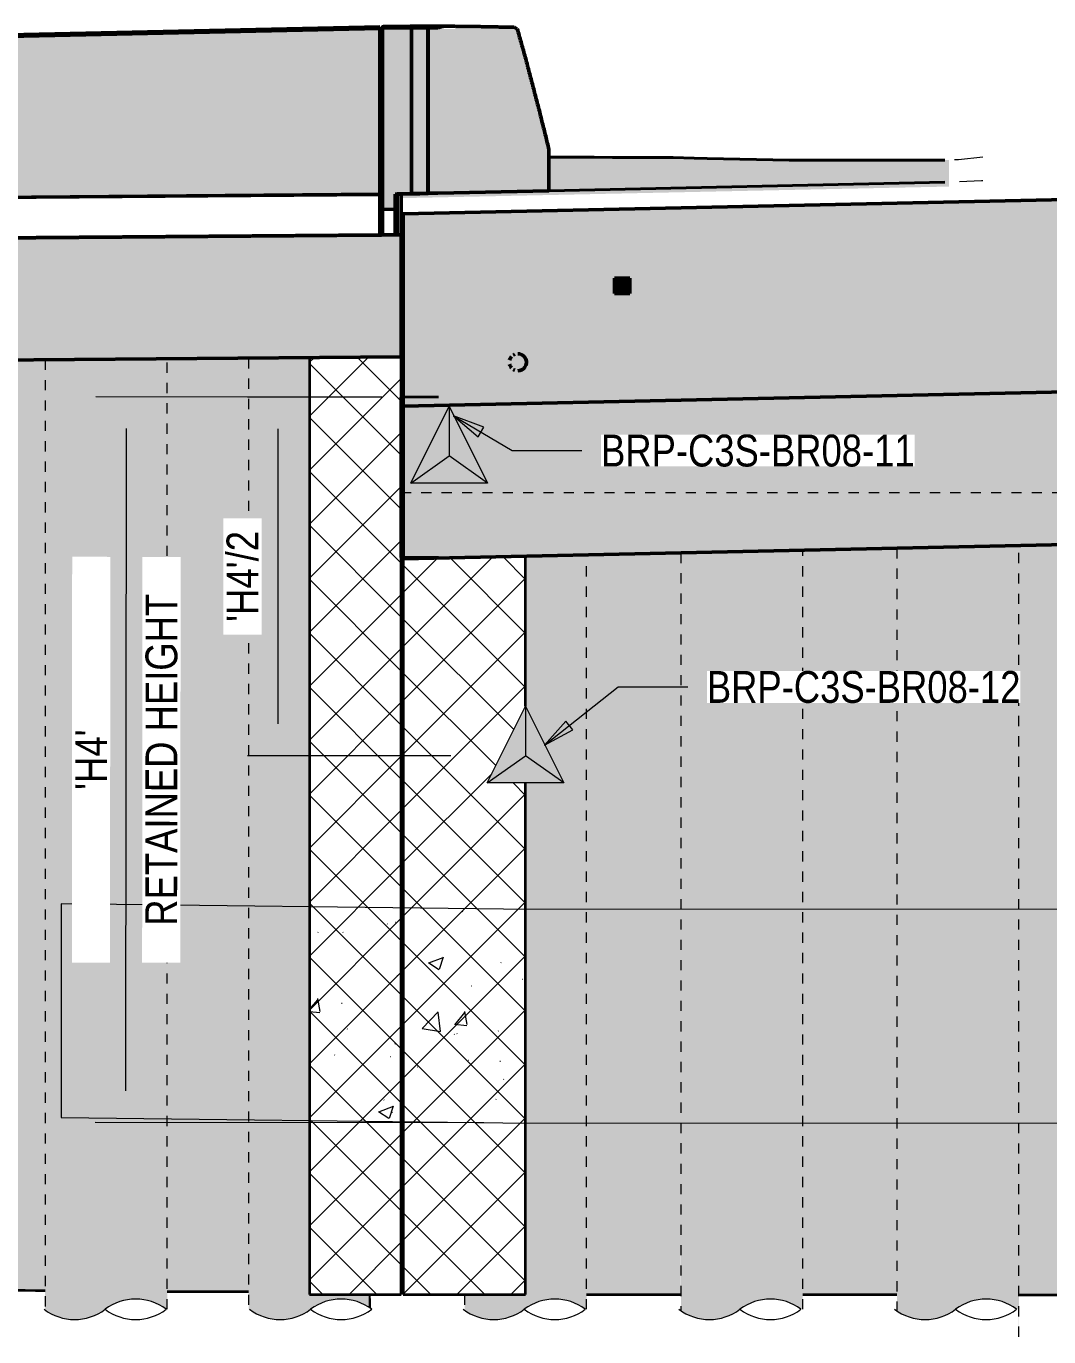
# Model space of a CAD drawing. Header units: metres. Extents: x -1147 to -802, y 5 to 567.
# Drawn here: x -1139.53 to -1129.48, y 10.56 to 23.44 of the extents above; entities that cross this region are included whole.
import ezdxf

# ---------------------------------------------------------------- set-up
doc = ezdxf.new("R2010")
doc.units = ezdxf.units.M
doc.linetypes.add('JacobsDash', pattern=[0.0045, 0.003, -0.0015])
doc.layers.get('Defpoints').update_dxf_attribs({"color": 41})
for name, color, linetype, lineweight in [('A-ANNO-DIMS', 7, 'Continuous', 9), ('A-DETL', 7, 'Continuous', 13), ('A-DETL-GENF', 7, 'Continuous', 9), ('A-FLOR', 7, 'Continuous', 50), ('A-GENM', 7, 'Continuous', 35), ('A-WALL', 7, 'Continuous', 50), ('C-TOPO', 7, 'Continuous', 9), ('G-ANNO-TEXT', 7, 'Continuous', 9), ('S-BEAM', 7, 'Continuous', 50), ('S-FNDN', 7, 'Continuous', 50)]:
    doc.layers.add(name, color=color, linetype=linetype, lineweight=lineweight)
doc.styles.add('Arial Narrow_1', font='ARIALN.TTF', dxfattribs={"height": 0.3125})
doc.dimstyles.new('Dimension_Standard_O__mm_', dxfattribs={"dimscale": 0.3048, "dimtxt": 0.319822, "dimasz": 1.025262, "dimexe": 0.984252, "dimexo": 0.615157, "dimgap": 0.615157, "dimtad": 1, "dimdec": 0, "dimlfac": 1000, "dimzin": 0, "dimdsep": 46, "dimtxsty": 'Arial Narrow_1', "dimsah": 1, "dimcen": 0.09, "dimaunit": 1, "dimadec": 4, "dimazin": 0, "dimtfac": 1, "dimtdec": 4, "dimtix": 1, "dimtmove": 0, "dimatfit": 3, "dimfxl": 1, "dimtvp": 1, "dimtfill": 1, "dimtolj": 1, "dimtzin": 0, "dimlwd": 18, "dimlwe": 18, "dimarcsym": 2})
pattern_1 = [(45, (-1120.574, 10.849), (-0.265165, 0.265165), []), (135, (-1120.574, 10.849), (-0.265165, -0.265165), [])]

# ---------------------------------------------------------------- blocks, each defined once
blk = doc.blocks.new('01_SFO_FRP_Pile_CastInPlace_CS_BR08 - CAST-IN-PLACE PILE - 1200-8661432-DRG-2873010 - SECTION 1')
at = {"layer": 'S-FNDN', "linetype": 'JacobsDash', "lineweight": 18, "true_color": 0xc0c0c0}
for points in [[(-1134.968, 10.733), (-1134.897, 10.733), (-1134.823, 10.744), (-1134.758, 10.763), (-1134.69, 10.794), (-1134.571, 10.872), (-1134.508, 10.901), (-1134.437, 10.921), (-1134.368, 10.931), (-1134.297, 10.931), (-1134.226, 10.921), (-1134.157, 10.9), (-1134.092, 10.87), (-1134.041, 10.837), (-1134.041, 18.242), (-1135.22, 18.215), (-1134.62, 18.227), (-1134.62, 16.757), (-1134.243, 16.002), (-1134.62, 16.002), (-1134.62, 10.977), (-1135.22, 10.977), (-1135.22, 10.824), (-1135.173, 10.793), (-1135.108, 10.763), (-1135.038, 10.743), (-1134.973, 10.733)], [(-1134.023, 10.832), (-1134.021, 10.832), (-1134.021, 18.242), (-1134.041, 18.241), (-1134.041, 10.837), (-1134.033, 10.832), (-1134.025, 10.832)]]:
    blk.add_hatch(color=9, dxfattribs=at).paths.add_polyline_path(points)
at = {"layer": 'S-FNDN', "linetype": 'JacobsDash', "lineweight": 18}
for p, q in [((-1134.02, 10.832), (-1134.02, 18.242)), ((-1135.22, 10.977), (-1135.22, 10.824))]:
    blk.add_line(p, q, dxfattribs=at)
blk = doc.blocks.new('01_SFO_FRP_Pile_CastInPlace_CS_BR08 - CAST-IN-PLACE PILE - 1200-8661394-DRG-2873010 - SECTION 1')
at = {"layer": 'S-FNDN', "linetype": 'JacobsDash', "lineweight": 18, "true_color": 0xc0c0c0}
for points in [[(-1132.848, 10.733), (-1132.775, 10.733), (-1132.697, 10.746), (-1132.638, 10.763), (-1132.565, 10.798), (-1132.446, 10.874), (-1132.388, 10.901), (-1132.312, 10.922), (-1132.248, 10.931), (-1132.177, 10.931), (-1132.106, 10.921), (-1132.032, 10.898), (-1131.967, 10.867), (-1131.916, 10.834), (-1131.916, 18.288), (-1133.095, 18.262), (-1133.094, 10.82), (-1133.053, 10.793), (-1132.988, 10.763), (-1132.913, 10.742), (-1132.848, 10.733)], [(-1131.898, 10.832), (-1131.896, 10.832), (-1131.896, 18.288), (-1131.916, 18.288), (-1131.916, 10.834), (-1131.913, 10.832), (-1131.9, 10.832)]]:
    blk.add_hatch(color=9, dxfattribs=at).paths.add_polyline_path(points)
at = {"layer": 'S-FNDN', "linetype": 'JacobsDash', "lineweight": 18}
for p, q in [((-1131.895, 10.832), (-1131.895, 18.288)), ((-1133.095, 18.262), (-1133.095, 10.821))]:
    blk.add_line(p, q, dxfattribs=at)
blk = doc.blocks.new('20_SFR_WSC_ShotcreteWall_ArchFlatBack_Datum - ArchWall_PileSize_1200-8656066-DRG-2873010 - SECTION 1')
at = {"layer": 'A-GENM', "true_color": 0x9ab29e}
blk.add_hatch(color=253, dxfattribs=at).paths.add_polyline_path([(-1133.095, 10.977), (-1133.095, 18.26), (-1134.021, 18.241), (-1134.021, 10.977), (-1133.191, 10.977)])
at = {"layer": 'A-GENM', "color": 252, "true_color": 0x888888}
blk.add_line((-1134.021, 10.977), (-1133.095, 10.977), dxfattribs=at)
at = {"layer": 'A-GENM', "color": 252, "true_color": 0x888888, "flags": 128}
blk.add_lwpolyline([(-1133.095, 18.26), (-1133.191, 18.258), (-1133.293, 18.256), (-1133.398, 18.254), (-1133.505, 18.252), (-1133.612, 18.25), (-1133.719, 18.247), (-1133.824, 18.245), (-1133.925, 18.243), (-1134.021, 18.241)], dxfattribs=at)
blk = doc.blocks.new('20_SFR_WSC_ShotcreteWall_ArchFlatBack_Datum - ArchWall_PileSize_1200-8656109-DRG-2873010 - SECTION 1')
at = {"layer": 'A-GENM', "true_color": 0x9ab29e}
blk.add_hatch(color=253, dxfattribs=at).paths.add_polyline_path([(-1131.168, 10.976), (-1130.97, 10.976), (-1130.97, 18.307), (-1131.896, 18.288), (-1131.896, 10.976), (-1131.273, 10.976)])
at = {"layer": 'A-GENM', "color": 252, "true_color": 0x888888}
blk.add_line((-1131.896, 10.976), (-1130.97, 10.976), dxfattribs=at)
at = {"layer": 'A-GENM', "color": 252, "true_color": 0x888888, "flags": 128}
blk.add_lwpolyline([(-1130.97, 18.307), (-1131.066, 18.305), (-1131.168, 18.303), (-1131.273, 18.301), (-1131.38, 18.298), (-1131.487, 18.296), (-1131.594, 18.294), (-1131.698, 18.292), (-1131.8, 18.29), (-1131.896, 18.288)], dxfattribs=at)
blk = doc.blocks.new('20_SFR_WSC_ShotcreteWall_ArchFlatBack_Datum - ArchWall_PileSize_1200-8656190-DRG-2873010 - SECTION 1')
at = {"layer": 'A-GENM', "true_color": 0x9ab29e}
blk.add_hatch(color=253, dxfattribs=at).paths.add_polyline_path([(-1129.771, 10.975), (-1128.845, 10.975), (-1128.845, 18.352), (-1129.771, 18.333), (-1129.771, 11.525)])
at = {"layer": 'A-GENM', "color": 252, "true_color": 0x888888}
blk.add_line((-1129.771, 10.975), (-1128.845, 10.975), dxfattribs=at)
at = {"layer": 'A-GENM', "color": 252, "true_color": 0x888888, "flags": 128}
blk.add_lwpolyline([(-1128.845, 18.352), (-1128.941, 18.35), (-1129.043, 18.348), (-1129.148, 18.346), (-1129.254, 18.343), (-1129.362, 18.341), (-1129.468, 18.339), (-1129.573, 18.337), (-1129.675, 18.335), (-1129.771, 18.333)], dxfattribs=at)
blk = doc.blocks.new('North_Wall - North_Wall-6845343-DRG-2873010 - SECTION 1')
at = {"layer": 'A-WALL'}
for p, q in [((-1136.019, 23.433), (-1136.034, 23.418)), ((-1135.597, 23.434), (-1136.019, 23.433)), ((-1136.013, 23.434), (-1136.019, 23.433)), ((-1135.74, 23.434), (-1136.013, 23.434)), ((-1135.582, 23.419), (-1135.597, 23.434)), ((-1135.597, 23.434), (-1135.594, 23.434)), ((-1136.034, 23.418), (-1136.034, 21.386)), ((-1135.582, 21.793), (-1135.582, 23.419)), ((-1135.579, 23.419), (-1135.582, 23.419)), ((-1135.902, 21.786), (-1135.582, 21.793)), ((-1135.902, 21.386), (-1135.902, 21.786)), ((-1135.896, 21.386), (-1135.896, 21.786)), ((-1135.579, 21.793), (-1135.582, 21.793)), ((-1136.034, 21.386), (-1135.902, 21.386)), ((-1135.896, 21.386), (-1135.902, 21.386))]:
    blk.add_line(p, q, dxfattribs=at)
at = {"layer": 'A-WALL', "color": 250, "true_color": 0x404040}
for p, q in [((-1136.013, 23.433), (-1136.028, 23.419)), ((-1135.74, 21.789), (-1135.74, 23.434)), ((-1136.034, 23.418), (-1136.028, 23.419)), ((-1136.028, 23.418), (-1136.028, 21.386)), ((-1135.896, 21.786), (-1135.902, 21.786)), ((-1135.896, 21.786), (-1135.74, 21.789)), ((-1135.582, 21.793), (-1135.579, 21.793)), ((-1136.028, 21.386), (-1136.034, 21.386)), ((-1136.028, 21.386), (-1135.896, 21.386))]:
    blk.add_line(p, q, dxfattribs=at)
at = {"layer": 'A-WALL', "flags": 128}
for points in [[(-1135.594, 23.434), (-1135.667, 23.434), (-1135.74, 23.434)], [(-1135.594, 23.434), (-1135.587, 23.427), (-1135.579, 23.419)], [(-1135.579, 21.793), (-1135.579, 22.606), (-1135.579, 23.419)]]:
    blk.add_lwpolyline(points, dxfattribs=at)
at = {"layer": 'A-WALL', "color": 250, "true_color": 0x404040, "flags": 128}
blk.add_lwpolyline([(-1135.74, 21.789), (-1135.66, 21.791), (-1135.582, 21.793)], dxfattribs=at)
blk = doc.blocks.new('03_SFR_ACS_Abutment_BR08_Retaining wall CS - ABUTMENT EAST_BR8_1-7988247-DRG-2873010 - SECTION 1')
at = {"layer": 'S-BEAM', "color": 250, "true_color": 0x404040}
for p, q in [((-1145.82, 21.31), (-1135.985, 21.386)), ((-1135.896, 21.386), (-1135.857, 21.387))]:
    blk.add_line(p, q, dxfattribs=at)
at = {"layer": 'S-BEAM', "color": 8, "true_color": 0x6f6f6f}
blk.add_line((-1135.985, 21.386), (-1135.896, 21.386), dxfattribs=at)
at = {"layer": 'S-BEAM'}
for p, q in [((-1135.857, 21.387), (-1135.842, 21.387)), ((-1135.842, 20.187), (-1135.842, 21.387)), ((-1145.82, 20.11), (-1135.842, 20.187))]:
    blk.add_line(p, q, dxfattribs=at)
blk = doc.blocks.new('01_SFO_FRP_Pile_CastInPlace_CS_BR08 - CAST-IN-PLACE PILE - 1200-8641665-DRG-2873010 - SECTION 1')
at = {"layer": 'S-FNDN', "linetype": 'JacobsDash', "lineweight": 18, "true_color": 0xc0c0c0}
for points in [[(-1137.068, 10.733), (-1136.997, 10.733), (-1136.926, 10.743), (-1136.855, 10.764), (-1136.793, 10.793), (-1136.673, 10.871), (-1136.602, 10.902), (-1136.539, 10.921), (-1136.468, 10.931), (-1136.397, 10.931), (-1136.326, 10.921), (-1136.255, 10.9), (-1136.191, 10.87), (-1136.163, 10.852), (-1136.163, 10.977), (-1136.743, 10.977), (-1136.743, 20.18), (-1137.343, 20.175), (-1137.343, 10.832), (-1137.333, 10.832), (-1137.273, 10.793), (-1137.208, 10.763), (-1137.139, 10.743), (-1137.089, 10.736)], [(-1136.143, 10.839), (-1136.143, 10.977), (-1136.163, 10.977), (-1136.163, 10.852), (-1136.145, 10.84)]]:
    blk.add_hatch(color=9, dxfattribs=at).paths.add_polyline_path(points)
at = {"layer": 'S-FNDN', "linetype": 'JacobsDash', "lineweight": 18}
for p, q in [((-1137.343, 20.175), (-1137.343, 10.832)), ((-1136.143, 10.839), (-1136.143, 10.977))]:
    blk.add_line(p, q, dxfattribs=at)
blk = doc.blocks.new('01_SFO_FRP_Pile_CastInPlace_CS_BR08 - CAST-IN-PLACE PILE - 1200-8641633-DRG-2873010 - SECTION 1')
at = {"layer": 'S-FNDN', "linetype": 'JacobsDash', "lineweight": 18, "true_color": 0xc0c0c0}
for points in [[(-1139.017, 10.733), (-1138.938, 10.745), (-1138.878, 10.763), (-1138.813, 10.793), (-1138.686, 10.874), (-1138.628, 10.901), (-1138.559, 10.921), (-1138.48, 10.931), (-1138.417, 10.931), (-1138.339, 10.919), (-1138.278, 10.901), (-1138.211, 10.87), (-1138.163, 10.839), (-1138.163, 20.169), (-1139.343, 20.159), (-1139.343, 10.825), (-1139.293, 10.793), (-1139.228, 10.763), (-1139.155, 10.742), (-1139.088, 10.733), (-1139.054, 10.733)], [(-1138.153, 10.832), (-1138.143, 10.832), (-1138.143, 20.169), (-1138.163, 20.169), (-1138.163, 10.839), (-1138.155, 10.834)]]:
    blk.add_hatch(color=9, dxfattribs=at).paths.add_polyline_path(points)
at = {"layer": 'S-FNDN', "linetype": 'JacobsDash', "lineweight": 18}
for p, q in [((-1139.343, 20.16), (-1139.343, 10.826)), ((-1138.143, 10.832), (-1138.143, 20.169))]:
    blk.add_line(p, q, dxfattribs=at)
blk = doc.blocks.new('20_SFR_WSC_ShotcreteWall_ArchFlatBack_Datum - ArchWall_PileSize_1200-8655727-DRG-2873010 - SECTION 1')
at = {"layer": 'A-GENM', "true_color": 0x9ab29e}
blk.add_hatch(color=253, dxfattribs=at).paths.add_polyline_path([(-1139.343, 11.016), (-1139.343, 20.159), (-1140.143, 20.153), (-1140.143, 11.024), (-1139.439, 11.017)])
at = {"layer": 'A-GENM', "color": 252, "true_color": 0x888888, "flags": 128}
for points in [[(-1139.343, 20.159), (-1139.439, 20.158), (-1139.539, 20.157), (-1139.641, 20.156), (-1139.745, 20.156), (-1139.848, 20.155), (-1139.95, 20.154), (-1140.05, 20.153), (-1140.143, 20.153)], [(-1140.143, 11.024), (-1140.05, 11.023), (-1139.95, 11.022), (-1139.848, 11.021), (-1139.745, 11.02), (-1139.641, 11.019), (-1139.539, 11.018), (-1139.439, 11.017), (-1139.343, 11.016)]]:
    blk.add_lwpolyline(points, dxfattribs=at)
blk = doc.blocks.new('20_SFR_WSC_ShotcreteWall_ArchFlatBack_Datum - ArchWall_PileSize_1200-8655988-DRG-2873010 - SECTION 1')
at = {"layer": 'A-GENM', "true_color": 0x9ab29e}
blk.add_hatch(color=253, dxfattribs=at).paths.add_polyline_path([(-1138.143, 11.005), (-1137.343, 11.006), (-1137.343, 20.173), (-1138.143, 20.169), (-1138.143, 11.005)])
at = {"layer": 'A-GENM', "color": 252, "true_color": 0x888888, "flags": 128}
for points in [[(-1137.343, 20.173), (-1137.439, 20.172), (-1137.539, 20.172), (-1137.641, 20.172), (-1137.745, 20.171), (-1137.848, 20.171), (-1137.911, 20.171)], [(-1138.143, 11.005), (-1138.05, 11.005), (-1137.95, 11.005), (-1137.848, 11.005), (-1137.745, 11.005), (-1137.641, 11.006), (-1137.539, 11.006), (-1137.439, 11.006), (-1137.343, 11.006)]]:
    blk.add_lwpolyline(points, dxfattribs=at)
blk = doc.blocks.new('CS_DET_Pile-Column_BreakLine - Tubular BreakLine-5442962-DRG-2873010 - SECTION 1')
at = {"layer": 'A-DETL-GENF', "lineweight": 18}
for centre, start, end in [((-1134.933, 11.229), 232.9573, 307.0427), ((-1134.333, 10.434), 52.9573, 127.0427), ((-1134.333, 11.229), 232.9573, 307.0427)]:
    blk.add_arc(centre, 0.498, start, end, dxfattribs=at)
blk = doc.blocks.new('DIMBLOCK1-DRG-2873010 - SECTION 1')
at = {"layer": 'A-ANNO-DIMS', "color": 0, "lineweight": 18, "transparency": 16777216}
for p, q in [((-1136.033, 19.793), (-1137.352, 19.793)), ((-1137.052, 16.582), (-1137.052, 19.481)), ((-1135.355, 16.269), (-1137.352, 16.269))]:
    blk.add_line(p, q, dxfattribs=at)
at = {"layer": 'A-ANNO-DIMS', "color": 0, "transparency": 16777216}
for points in [[(-1137.104, 19.481), (-1137, 19.481), (-1137.052, 19.793)], [(-1137.104, 16.582), (-1137, 16.582), (-1137.052, 16.269)]]:
    blk.add_solid(points, dxfattribs=at)
at = {"layer": 'Defpoints', "color": 0, "transparency": 16777216}
for p in [(-1137.052, 19.793), (-1135.845, 19.793), (-1135.167, 16.269)]:
    blk.add_point(p, dxfattribs=at)
at = {"layer": 'A-ANNO-DIMS', "color": 0, "lineweight": 18, "transparency": 16777216, "insert": (-1137.401, 18.031), "char_height": 0.3125, "width": 1.07826, "attachment_point": 5, "rotation": 90, "style": 'Arial Narrow_1', "bg_fill": 3, "box_fill_scale": 1.1, "bg_fill_color": 256, "bg_fill_true_color": 13158600, "bg_fill_transparency": 0}
blk.add_mtext("\\A1;'H4'/2", dxfattribs=at)
blk = doc.blocks.new('DIMBLOCK2-DRG-2873010 - SECTION 1')
at = {"layer": 'A-ANNO-DIMS', "color": 0, "lineweight": 18, "transparency": 16777216}
for p, q in [((-1136.033, 19.793), (-1138.844, 19.795)), ((-1138.549, 12.978), (-1138.544, 19.483)), ((-1135.032, 12.663), (-1138.85, 12.666))]:
    blk.add_line(p, q, dxfattribs=at)
at = {"layer": 'A-ANNO-DIMS', "color": 0, "transparency": 16777216}
for points in [[(-1138.596, 19.483), (-1138.492, 19.483), (-1138.544, 19.795)], [(-1138.601, 12.978), (-1138.497, 12.978), (-1138.55, 12.666)]]:
    blk.add_solid(points, dxfattribs=at)
at = {"layer": 'Defpoints', "color": 0, "transparency": 16777216}
for p in [(-1138.544, 19.795), (-1135.845, 19.793), (-1134.845, 12.663)]:
    blk.add_point(p, dxfattribs=at)
at = {"layer": 'A-ANNO-DIMS', "color": 0, "lineweight": 18, "transparency": 16777216, "char_height": 0.3125, "width": 3.92315, "attachment_point": 5, "rotation": 89.9554, "style": 'Arial Narrow_1', "bg_fill": 3, "box_fill_scale": 1.1, "bg_fill_color": 256, "bg_fill_true_color": 13158600, "bg_fill_transparency": 0}
for s, insert in [("\\A1;'H4'", (-1138.891, 16.231)), ('\\A1;RETAINED HEIGHT', (-1138.198, 16.23))]:
    blk.add_mtext(s, dxfattribs=dict(at, insert=insert))

msp = doc.modelspace()

# ---------------------------------------------------------------- hatches: boundary and pattern name
at = {"layer": 'A-DETL-GENF', "true_color": 0xc0c0c0}
h = msp.add_hatch(color=9, dxfattribs=at)
h.paths.add_polyline_path([(-1145.82, 20.1076), (-1145.3429, 20.1122), (-1145.3429, 20.1138), (-1145.229, 20.1147), (-1144.7446, 20.1251), (-1144.7446, 20.1184), (-1144.0499, 20.1237), (-1143.7938, 20.1237), (-1143.3429, 20.1273), (-1143.3429, 20.1292), (-1142.1433, 20.1376), (-1142.1433, 20.1368), (-1135.8419, 20.1868), (-1135.8419, 21.387), (-1135.9542, 21.3857), (-1145.82, 21.3074), (-1145.82, 20.1101)])
h.paths.add_polyline_path([(-1136.0328, 21.6346), (-1135.9018, 21.6375), (-1135.9018, 21.7859), (-1135.8961, 21.7859), (-1135.8961, 21.6376), (-1135.8838, 21.6381), (-1135.8838, 21.7882), (-1135.8415, 21.7871), (-1135.8415, 21.7473), (-1130.4589, 21.8611), (-1130.4589, 22.1211), (-1134.3816, 22.1503), (-1134.7189, 23.4093), (-1135.5047, 23.4108), (-1135.5793, 23.4136), (-1135.5803, 21.7927), (-1135.5821, 21.7926), (-1135.5832, 23.4138), (-1136.0532, 23.4303), (-1145.82, 23.2177), (-1145.82, 21.707), (-1145.3262, 21.7114), (-1145.12, 22.1239), (-1144.9151, 21.7143), (-1136.0521, 21.7864), (-1136.051, 21.7869), (-1136.0331, 21.787), (-1136.0331, 21.6347)])
h.paths.add_polyline_path([(-1131.3434, 22.1261), (-1131.3434, 22.1261), (-1131.3434, 22.1261)])
h.paths.add_polyline_path([(-1135.6854, 22.1346), (-1135.6873, 22.1469), (-1135.6873, 22.1469)])
h.paths.add_polyline_path([(-1135.6039, 22.4579), (-1135.6039, 22.4579), (-1135.6039, 22.4714)])
h.paths.add_polyline_path([(-1135.5044, 22.5905), (-1135.5044, 22.5905), (-1135.5044, 22.5931)])
h.paths.add_polyline_path([(-1135.5538, 23.301), (-1135.5538, 23.301), (-1135.5538, 23.301)])
at = {"layer": 'A-DETL-GENF', "true_color": 0xffffff}
for points in [[(-1135.7488, 18.9485), (-1134.9943, 18.9485), (-1135.3715, 19.7031), (-1135.6075, 19.2311)], [(-1134.5944, 16.0023), (-1134.2427, 16.0023), (-1134.6205, 16.7558), (-1134.9972, 16.0023), (-1134.605, 16.0023)]]:
    msp.add_hatch(color=7, dxfattribs=at).paths.add_polyline_path(points)
at = {"layer": 'A-DETL-GENF', "true_color": 0x888888}
h = msp.add_hatch(dxfattribs=at)
h.set_pattern_fill('FP_2', color=252, style=0, pattern_type=2)
h.set_pattern_definition([(50, (-1120.574, 10.849), (1.44602, -0.12646), [0.15121, -1.663]), (355, (-1120.574, 10.849), (-0.27977, 1.51615), [0.12097, -1.331]), (100.451, (-1120.454, 10.839), (1.16628, 1.38961), [0.12851, -1.414]), (46.184, (-1120.574, 11.253), (2.15201, -0.3339), [0.2268, -2.495]), (96.636, (-1120.395, 11.225), (1.88467, 1.96395), [0.19276, -2.12]), (351.184, (-1120.574, 11.253), (1.88433, 1.9644), [0.18145, -1.996]), (21, (-1120.373, 11.152), (1.20341, -0.81165), [0.15121, -1.663]), (326, (-1120.373, 11.152), (0.49035, 1.4617), [0.12097, -1.331]), (71.451, (-1120.272, 11.084), (1.69375, 0.64996), [0.12851, -1.414]), (37.5, (-1120.574, 10.849), (0.024513, 0.671154), [0.00419, -1.31, 0.00419, -1.347, -1.336]), (37.5, (-1120.574, 10.849), (0.024513, 0.671154), [-2.665, 0.00419, -1.331]), (7.5, (-1120.574, 10.849), (0.530385, 0.795182), [0.00419, -0.76597, 0.00419, -1.28, -0.50907]), (7.5, (-1120.574, 10.849), (0.530385, 0.795182), [-2.054, 0.00419, -0.50488]), (327.5, (-1121.024, 10.849), (1.07625, -0.04547), [0.00419, -0.49984, 0.00419, -1.568, -2.087]), (327.5, (-1121.024, 10.849), (1.07625, -0.04547), [-2.077, 0.00419, -2.082]), (317.5, (-1121.225, 10.849), (1.17577, 0.201824), [0.00419, -0.65105, 0.00419, -1.04, -1.482]), (317.5, (-1121.225, 10.849), (1.17577, 0.201824), [-1.7, 0.00419, -1.478])])
h.paths.add_polyline_path([(-1134.6205, 12.6628), (-1134.6205, 14.7628), (-1134.8446, 14.763), (-1136.7431, 14.7856), (-1136.7431, 12.6856), (-1134.8378, 12.6629)])
at = {"layer": 'A-GENM', "lineweight": 9, "true_color": 0x9ab29e}
h = msp.add_hatch(dxfattribs=at)
h.set_pattern_fill('FP_1', color=253, style=0, pattern_type=2)
h.set_pattern_definition(pattern_1)
h.paths.add_polyline_path([(-1135.8417, 10.9774), (-1135.8419, 20.1844), (-1136.1534, 20.1844), (-1136.7431, 20.1796), (-1136.7431, 10.9774), (-1136.4217, 10.9774)])
h = msp.add_hatch(dxfattribs=at)
h.set_pattern_fill('FP_1', color=253, style=0, pattern_type=2)
h.set_pattern_definition(pattern_1)
h.paths.add_polyline_path([(-1135.8223, 10.9774), (-1134.6205, 10.9774), (-1134.6205, 16.0023), (-1134.9972, 16.0023), (-1134.6205, 16.7578), (-1134.6205, 18.227), (-1135.8223, 18.2035), (-1135.8223, 11.5248)])
at = {"layer": 'G-ANNO-TEXT'}
for points in [[(-1135.3283, 19.6103), (-1135.0876, 19.4035), (-1135.0314, 19.4983)], [(-1134.4342, 16.3735), (-1134.1549, 16.524), (-1134.2232, 16.6105)]]:
    msp.add_hatch(color=256, dxfattribs=at).paths.add_polyline_path(points)
at = {"layer": 'S-BEAM', "true_color": 0xc3c3c3}
h = msp.add_hatch(color=9, dxfattribs=at)
h.paths.add_polyline_path([(-1135.8224, 19.7041), (-1122.6238, 19.9875), (-1122.6238, 21.8779), (-1135.8224, 21.5945), (-1135.8224, 20.0461)])
h.paths.add_polyline_path([(-1134.6964, 20.051), (-1134.7168, 20.0534), (-1134.736, 20.0606), (-1134.753, 20.0721), (-1134.7666, 20.0873), (-1134.7761, 20.1052), (-1134.7811, 20.1249), (-1134.7811, 20.1451), (-1134.7761, 20.1648), (-1134.7666, 20.1827), (-1134.753, 20.1979), (-1134.736, 20.2094), (-1134.7168, 20.2166), (-1134.6964, 20.219), (-1134.676, 20.2166), (-1134.6568, 20.2094), (-1134.6368, 20.1944), (-1134.6262, 20.1827), (-1134.6167, 20.1648), (-1134.6118, 20.1451), (-1134.6118, 20.1249), (-1134.6167, 20.1052), (-1134.6262, 20.0873), (-1134.6399, 20.0721), (-1134.6568, 20.0606), (-1134.676, 20.0534)])
h.paths.add_polyline_path([(-1127.9051, 20.097), (-1127.9051, 20.672), (-1127.2707, 20.672), (-1127.2707, 20.097)])
h.paths.add_polyline_path([(-1125.7989, 20.175), (-1125.7989, 20.95), (-1125.3167, 20.95), (-1125.3167, 20.175), (-1125.3342, 20.175)])
h.paths.add_polyline_path([(-1133.7473, 20.812), (-1133.7473, 20.962), (-1133.5951, 20.962), (-1133.5951, 20.812)])
for points in [[(-1133.7473, 20.812), (-1133.5951, 20.812), (-1133.5951, 20.962), (-1133.7473, 20.962), (-1133.7473, 20.812)], [(-1134.6964, 20.051), (-1134.676, 20.0534), (-1134.6568, 20.0606), (-1134.6398, 20.0722), (-1134.6262, 20.0873), (-1134.6167, 20.1052), (-1134.6118, 20.1255), (-1134.6118, 20.1451), (-1134.617, 20.1653), (-1134.6266, 20.1831), (-1134.6399, 20.1979), (-1134.6571, 20.2095), (-1134.6769, 20.2167), (-1134.6964, 20.219), (-1134.7168, 20.2166), (-1134.736, 20.2094), (-1134.756, 20.1944), (-1134.7666, 20.1826), (-1134.7762, 20.1647), (-1134.781, 20.1451), (-1134.781, 20.1249), (-1134.7757, 20.1044), (-1134.7666, 20.0873), (-1134.7529, 20.0721), (-1134.736, 20.0606), (-1134.7147, 20.0532)]]:
    msp.add_hatch(color=9, dxfattribs=at).paths.add_polyline_path(points)
h = msp.add_hatch(color=9, dxfattribs=at)
h.paths.add_polyline_path([(-1135.8224, 18.2038), (-1122.6238, 18.4879), (-1122.6248, 19.9875), (-1135.8224, 19.7041), (-1135.8224, 18.2678)])
h.paths.add_polyline_path([(-1134.9943, 18.9485), (-1135.7488, 18.9485), (-1135.3715, 19.7031), (-1135.1355, 19.2311)])
at = {"layer": 'S-FNDN', "true_color": 0xc0c0c0}
for points in [[(-1130.7227, 10.7328), (-1130.6503, 10.7337), (-1130.5861, 10.743), (-1130.5175, 10.7633), (-1130.4526, 10.7931), (-1130.3326, 10.8708), (-1130.2676, 10.9007), (-1130.1991, 10.921), (-1130.1283, 10.9312), (-1130.0568, 10.9312), (-1129.9861, 10.921), (-1129.9175, 10.9007), (-1129.8526, 10.8708), (-1129.7906, 10.832), (-1129.7907, 18.3333), (-1130.9703, 18.3069), (-1130.9703, 10.8175), (-1130.9285, 10.7913), (-1130.8667, 10.763), (-1130.7991, 10.743), (-1130.7283, 10.7328)], [(-1129.7725, 10.5615), (-1129.7707, 10.5615), (-1129.7707, 18.3337), (-1129.7906, 18.333), (-1129.7906, 10.832), (-1129.7726, 10.832), (-1129.7726, 10.5615)]]:
    msp.add_hatch(color=9, dxfattribs=at).paths.add_polyline_path(points)

# ---------------------------------------------------------------- linework, layer by layer
at = {"layer": 'A-DETL', "lineweight": 35}
for p, q in [((-1135.8451, 18.2164), (-1135.8451, 19.793)), ((-1135.4753, 19.793), (-1135.8451, 19.793)), ((-1135.4763, 18.2164), (-1135.8451, 18.2164))]:
    msp.add_line(p, q, dxfattribs=at)
at = {"layer": 'A-DETL', "color": 6, "lineweight": 18, "true_color": 0xff00ff}
for p, q in [((-1135.7488, 18.9485), (-1135.3715, 19.7031)), ((-1135.3715, 19.7031), (-1134.9943, 18.9485)), ((-1135.3715, 19.7031), (-1135.3715, 19.2156)), ((-1135.7488, 18.9485), (-1135.3715, 19.2156)), ((-1134.9943, 18.9485), (-1135.3715, 19.2156)), ((-1134.9943, 18.9485), (-1135.7488, 18.9485)), ((-1134.9972, 16.0023), (-1134.62, 16.7568)), ((-1134.62, 16.7568), (-1134.2427, 16.0023)), ((-1134.62, 16.7568), (-1134.62, 16.2694)), ((-1134.9972, 16.0023), (-1134.62, 16.2694)), ((-1134.2427, 16.0023), (-1134.62, 16.2694)), ((-1134.2427, 16.0023), (-1134.9972, 16.0023))]:
    msp.add_line(p, q, dxfattribs=at)
at = {"layer": 'A-DETL', "linetype": 'JacobsDash', "lineweight": 18}
msp.add_line((-1135.8451, 18.8564), (-1122.2683, 18.8564), dxfattribs=at)
at = {"layer": 'A-DETL', "color": 252, "lineweight": 18, "true_color": 0x888888}
for p, q in [((-1134.8383, 14.7629), (-1139.1843, 14.8147)), ((-1139.1843, 14.8147), (-1139.1843, 12.7146)), ((-1128.7503, 14.7582), (-1134.8383, 14.7629)), ((-1139.1843, 12.7146), (-1134.8446, 12.6629)), ((-1134.8446, 12.6629), (-1128.7446, 12.6582))]:
    msp.add_line(p, q, dxfattribs=at)
at = {"layer": 'A-FLOR', "color": 250, "true_color": 0x404040}
for p, q in [((-1136.0214, 23.4305), (-1135.8701, 23.4338)), ((-1135.7549, 23.4218), (-1135.7542, 23.4337)), ((-1135.754, 23.4218), (-1136.0331, 23.4157)), ((-1136.0331, 23.4157), (-1136.0331, 23.4182)), ((-1136.0331, 23.4157), (-1136.0331, 21.6347)), ((-1135.7538, 23.4246), (-1135.754, 23.4218)), ((-1135.8839, 21.7889), (-1135.754, 21.7917)), ((-1135.8839, 21.7862), (-1135.8839, 21.7889)), ((-1135.8838, 21.7862), (-1135.8829, 21.7871)), ((-1135.8829, 21.7889), (-1135.8829, 21.7871)), ((-1135.5821, 21.7953), (-1135.5804, 21.7953)), ((-1135.8961, 21.6377), (-1136.0331, 21.6347)), ((-1136.0331, 21.6347), (-1136.0328, 21.6346)), ((-1136.0328, 21.6346), (-1135.8961, 21.6376))]:
    msp.add_line(p, q, dxfattribs=at)
at = {"layer": 'A-FLOR'}
for p, q in [((-1135.8701, 23.4338), (-1135.753, 23.4364)), ((-1135.7541, 23.434), (-1135.754, 23.4363)), ((-1136.0531, 23.4297), (-1145.82, 23.2177)), ((-1136.0532, 23.4151), (-1145.82, 23.2031)), ((-1136.0531, 23.4297), (-1136.0532, 23.4151)), ((-1136.0518, 23.4041), (-1136.0519, 23.4197)), ((-1136.033, 23.4303), (-1136.0214, 23.4305)), ((-1136.033, 23.419), (-1136.033, 23.4303)), ((-1136.0532, 21.7852), (-1144.9151, 21.7143)), ((-1136.051, 21.7876), (-1136.0532, 21.7876)), ((-1135.8839, 21.6379), (-1135.8839, 21.7862)), ((-1135.8838, 21.6378), (-1135.8838, 21.7862)), ((-1135.4825, 21.7973), (-1134.3911, 21.8205)), ((-1135.8839, 21.6379), (-1135.8961, 21.6377)), ((-1135.8961, 21.6376), (-1135.884, 21.6378)), ((-1135.8838, 21.6378), (-1135.8839, 21.6379))]:
    msp.add_line(p, q, dxfattribs=at)
at = {"layer": 'A-FLOR', "flags": 128}
for points in [[(-1136.0532, 23.4151), (-1136.0532, 23.234), (-1136.0532, 23.0529), (-1136.0532, 22.8718), (-1136.0532, 22.6907), (-1136.0532, 22.5096), (-1136.0532, 22.3285), (-1136.0532, 22.1474), (-1136.0532, 21.9663), (-1136.0532, 21.7852)], [(-1136.0519, 23.4197), (-1136.0521, 23.4217), (-1136.0524, 23.4237), (-1136.0526, 23.4257), (-1136.0529, 23.4277), (-1136.0531, 23.4297)], [(-1136.051, 22.2206), (-1136.0511, 22.3521), (-1136.0512, 22.4836), (-1136.0513, 22.6151), (-1136.0514, 22.7466), (-1136.0514, 22.8781), (-1136.0515, 23.0096), (-1136.0516, 23.1411), (-1136.0517, 23.2726), (-1136.0518, 23.4041)], [(-1136.051, 21.7876), (-1136.051, 21.8598), (-1136.051, 21.932), (-1136.051, 22.0041), (-1136.051, 22.0763), (-1136.051, 22.1485), (-1136.051, 22.2206)], [(-1134.3911, 21.8205), (-1134.3909, 21.8877), (-1134.3908, 21.9549), (-1134.3906, 22.0222), (-1134.3905, 22.0894), (-1134.3903, 22.1567), (-1134.3901, 22.2239)], [(-1136.0532, 21.7852), (-1136.0529, 21.7855), (-1136.0526, 21.7858), (-1136.0524, 21.7861), (-1136.0521, 21.7864), (-1136.0518, 21.7867), (-1136.0516, 21.787), (-1136.0513, 21.7873), (-1136.051, 21.7876)], [(-1135.5804, 21.7953), (-1135.5334, 21.7963), (-1135.4825, 21.7973)]]:
    msp.add_lwpolyline(points, dxfattribs=at)
at = {"layer": 'A-FLOR', "color": 250, "true_color": 0x404040, "flags": 128}
msp.add_lwpolyline([(-1135.7531, 21.7917), (-1135.6978, 21.7929), (-1135.6441, 21.794), (-1135.5851, 21.7952), (-1135.5821, 21.7953)], dxfattribs=at)
at = {"layer": 'A-FLOR'}
msp.add_arc((-1138.1594, 16.9949), 7.2875, 61.67534, 61.93596, dxfattribs=at)
for points, knots in [([(-1135.754, 23.4363), (-1135.7502, 23.4363), (-1135.7425, 23.4364), (-1135.7323, 23.4364), (-1135.7253, 23.4364), (-1135.7204, 23.4364), (-1135.7157, 23.4364), (-1135.7102, 23.4364), (-1135.704, 23.4364), (-1135.6977, 23.4364), (-1135.6891, 23.4364), (-1135.6787, 23.4364), (-1135.6689, 23.4364), (-1135.662, 23.4364), (-1135.6581, 23.4364), (-1135.6553, 23.4364), (-1135.6524, 23.4365), (-1135.6488, 23.4365), (-1135.6446, 23.4365), (-1135.6402, 23.4365), (-1135.6356, 23.4365), (-1135.6306, 23.4365), (-1135.6249, 23.4365), (-1135.6183, 23.4365), (-1135.6125, 23.4365), (-1135.6077, 23.4365), (-1135.6028, 23.4365), (-1135.597, 23.4365), (-1135.5908, 23.4365), (-1135.5851, 23.4365), (-1135.58, 23.4365), (-1135.5755, 23.4365), (-1135.5722, 23.4365), (-1135.5698, 23.4365), (-1135.5675, 23.4365), (-1135.5643, 23.4365), (-1135.56, 23.4365), (-1135.5551, 23.4365), (-1135.5497, 23.4365), (-1135.5439, 23.4365), (-1135.5384, 23.4365), (-1135.5337, 23.4365), (-1135.53, 23.4365), (-1135.5263, 23.4365), (-1135.5215, 23.4365), (-1135.5158, 23.4365), (-1135.5094, 23.4365), (-1135.5034, 23.4365), (-1135.4978, 23.4365), (-1135.4928, 23.4365), (-1135.4886, 23.4365), (-1135.4847, 23.4365), (-1135.4809, 23.4365), (-1135.476, 23.4365), (-1135.4696, 23.4365), (-1135.462, 23.4365), (-1135.4567, 23.4365), (-1135.4521, 23.4365), (-1135.4476, 23.4365), (-1135.4421, 23.4365), (-1135.4354, 23.4365), (-1135.43, 23.4365), (-1135.4257, 23.4365), (-1135.4227, 23.4365), (-1135.4209, 23.4365), (-1135.4202, 23.4365)], [-1, -1, -1, -1, -0.99804688, -0.99609375, -0.99414062, -0.99316406, -0.9921875, -0.99023438, -0.98828125, -0.98632812, -0.984375, -0.98046875, -0.9765625, -0.97460938, -0.97265625, -0.97167969, -0.97070312, -0.96875, -0.96679688, -0.96484375, -0.96289062, -0.9609375, -0.95898438, -0.95703125, -0.95507812, -0.95410156, -0.953125, -0.95117188, -0.94921875, -0.94726562, -0.9453125, -0.94335938, -0.94140625, -0.94042969, -0.93945312, -0.9375, -0.93554688, -0.93359375, -0.93164062, -0.9296875, -0.92773438, -0.92675781, -0.92578125, -0.92480469, -0.92382812, -0.921875, -0.91992188, -0.91796875, -0.91601562, -0.9140625, -0.91210938, -0.91015625, -0.90820312, -0.90625, -0.90234375, -0.90039062, -0.8984375, -0.89746094, -0.89648438, -0.89453125, -0.89257812, -0.890625, -0.88964844, -0.88867188, -0.88795543, -0.88795543, -0.88795543, -0.88795543]), ([(-1134.7309, 23.4256), (-1134.7565, 23.4261), (-1134.8076, 23.4272), (-1134.8711, 23.4285), (-1134.9222, 23.4295), (-1134.9606, 23.4302), (-1134.9992, 23.4309), (-1135.0376, 23.4316), (-1135.0752, 23.4322), (-1135.1128, 23.4328), (-1135.1518, 23.4334), (-1135.1909, 23.4339), (-1135.2286, 23.4344), (-1135.2663, 23.4349), (-1135.3048, 23.4353), (-1135.3433, 23.4357), (-1135.3817, 23.4361), (-1135.4074, 23.4363), (-1135.4202, 23.4365)], [0, 0, 0, 0, 0.1111111, 0.2222222, 0.2777778, 0.3333333, 0.3888889, 0.4444444, 0.5, 0.5555556, 0.6111111, 0.6666667, 0.7222222, 0.7777778, 0.8333333, 0.8888889, 0.9444444, 1, 1, 1, 1]), ([(-1135.483, 23.4219), (-1135.4834, 23.4219), (-1135.485, 23.4219), (-1135.4879, 23.4219), (-1135.4916, 23.4219), (-1135.4958, 23.4219), (-1135.5007, 23.4219), (-1135.5063, 23.4219), (-1135.5122, 23.4219), (-1135.5186, 23.4219), (-1135.5243, 23.4219), (-1135.5291, 23.4219), (-1135.5328, 23.4219), (-1135.5365, 23.4219), (-1135.5411, 23.4219), (-1135.5466, 23.4219), (-1135.5524, 23.4219), (-1135.5577, 23.4219), (-1135.5625, 23.4219), (-1135.5667, 23.4219), (-1135.5698, 23.4219), (-1135.572, 23.4219), (-1135.5744, 23.4219), (-1135.5773, 23.4219), (-1135.5798, 23.4219), (-1135.5809, 23.4219)], [0.907557798, 0.907557798, 0.907557798, 0.907557798, 0.908203125, 0.91015625, 0.912109375, 0.9140625, 0.916015625, 0.91796875, 0.919921875, 0.921875, 0.923828125, 0.924804688, 0.92578125, 0.926757812, 0.927734375, 0.9296875, 0.931640625, 0.93359375, 0.935546875, 0.9375, 0.939453125, 0.940429688, 0.94140625, 0.943359375, 0.944791463, 0.944791463, 0.944791463, 0.944791463]), ([(-1135.5669, 23.4274), (-1135.569, 23.4274), (-1135.5712, 23.4274), (-1135.5733, 23.4274), (-1135.5735, 23.4274)], [0.9534844634, 0.9534844634, 0.9534844634, 0.9534844634, 0.955078125, 0.9552169076, 0.9552169076, 0.9552169076, 0.9552169076]), ([(-1134.3901, 22.2239), (-1134.4009, 22.268), (-1134.4227, 22.3562), (-1134.4554, 22.4885), (-1134.4889, 22.6205), (-1134.5233, 22.7524), (-1134.5579, 22.8842), (-1134.5868, 22.994), (-1134.6103, 23.0818), (-1134.634, 23.1694), (-1134.6646, 23.2788), (-1134.6893, 23.3662), (-1134.7017, 23.4099)], [0, 0, 0, 0, 0.1111111, 0.2222222, 0.3333333, 0.4444444, 0.5555556, 0.6666667, 0.7222222, 0.7777778, 0.8888889, 1, 1, 1, 1])]:
    msp.add_open_spline(points, degree=3, knots=knots, dxfattribs=at)
for points in [[(-1135.4202, 23.4365), (-1135.4306, 23.4339), (-1135.4515, 23.429), (-1135.4725, 23.4243), (-1135.483, 23.4219)], [(-1135.5601, 23.4274), (-1135.5608, 23.4274), (-1135.5614, 23.4274), (-1135.5621, 23.4274)], [(-1135.4882, 23.4274), (-1135.4888, 23.4274), (-1135.4893, 23.4274), (-1135.4899, 23.4274)], [(-1135.4829, 23.4274), (-1135.4844, 23.4274), (-1135.4858, 23.4274), (-1135.4872, 23.4274)]]:
    msp.add_open_spline(points, degree=3, dxfattribs=at)
at = {"layer": 'A-FLOR', "color": 250, "true_color": 0x404040}
for points, knots in [([(-1135.6848, 23.4219), (-1135.6872, 23.4219), (-1135.6918, 23.4218), (-1135.6986, 23.4218), (-1135.7049, 23.4218), (-1135.7111, 23.4218), (-1135.7166, 23.4218), (-1135.7213, 23.4218), (-1135.7262, 23.4218), (-1135.7332, 23.4218), (-1135.7435, 23.4218), (-1135.7511, 23.4218), (-1135.7549, 23.4218)], [0.982025127, 0.982025127, 0.982025127, 0.982025127, 0.984375, 0.986328125, 0.98828125, 0.990234375, 0.9921875, 0.993164062, 0.994140625, 0.99609375, 0.998046875, 1, 1, 1, 1]), ([(-1135.6711, 23.4219), (-1135.6739, 23.4219), (-1135.6778, 23.4219), (-1135.6818, 23.4219), (-1135.6827, 23.4219)], [0.9775314092, 0.9775314092, 0.9775314092, 0.9775314092, 0.98046875, 0.9813831676, 0.9813831676, 0.9813831676, 0.9813831676]), ([(-1135.5857, 23.4219), (-1135.5862, 23.4219), (-1135.5884, 23.4219), (-1135.5927, 23.4219), (-1135.5989, 23.4219), (-1135.6047, 23.4219), (-1135.6096, 23.4219), (-1135.6144, 23.4219), (-1135.6201, 23.4219), (-1135.6268, 23.4219), (-1135.6324, 23.4219), (-1135.6373, 23.4219), (-1135.6418, 23.4219), (-1135.6461, 23.4219), (-1135.6503, 23.4219), (-1135.6538, 23.4219), (-1135.6566, 23.4219), (-1135.6594, 23.4219), (-1135.6632, 23.4219), (-1135.6669, 23.4219), (-1135.669, 23.4219), (-1135.6693, 23.4219)], [0.946717342, 0.946717342, 0.946717342, 0.946717342, 0.947265625, 0.94921875, 0.951171875, 0.953125, 0.954101562, 0.955078125, 0.95703125, 0.958984375, 0.9609375, 0.962890625, 0.96484375, 0.966796875, 0.96875, 0.970703125, 0.971679688, 0.97265625, 0.974609375, 0.9765625, 0.976889449, 0.976889449, 0.976889449, 0.976889449]), ([(-1135.6553, 23.4273), (-1135.6558, 23.4273), (-1135.6565, 23.4273), (-1135.6572, 23.4273), (-1135.6573, 23.4273)], [0.98002840458, 0.98002840458, 0.98002840458, 0.98002840458, 0.98046875, 0.98061852643, 0.98061852643, 0.98061852643, 0.98061852643])]:
    msp.add_open_spline(points, degree=3, knots=knots, dxfattribs=at)
msp.add_open_spline([(-1135.6827, 23.4219), (-1135.6834, 23.4219), (-1135.6841, 23.4219), (-1135.6848, 23.4219)], degree=3, dxfattribs=at)
at = {"layer": 'A-GENM', "color": 252, "true_color": 0x888888}
for p, q in [((-1136.7431, 20.1799), (-1136.7431, 10.9774)), ((-1135.8417, 20.1844), (-1136.1534, 20.1844)), ((-1135.8417, 10.9774), (-1135.8417, 20.1844)), ((-1134.6205, 18.227), (-1135.8223, 18.2035)), ((-1135.8223, 18.2035), (-1135.8223, 10.9774)), ((-1134.6205, 16.7558), (-1134.6205, 18.227)), ((-1134.6205, 10.9774), (-1134.6205, 16.0023)), ((-1136.7431, 10.9774), (-1135.8417, 10.9774)), ((-1135.8223, 10.9774), (-1134.6205, 10.9774))]:
    msp.add_line(p, q, dxfattribs=at)
at = {"layer": 'C-TOPO', "lineweight": 40}
for p, q in [((-1134.3724, 22.1497), (-1134.3896, 22.1501)), ((-1134.3896, 22.1501), (-1134.3896, 21.8205)), ((-1133.9462, 22.1494), (-1134.3724, 22.1497)), ((-1133.7649, 22.147), (-1133.9462, 22.1494)), ((-1133.7203, 22.1457), (-1133.7649, 22.147)), ((-1133.1694, 22.1453), (-1133.7203, 22.1457)), ((-1132.9629, 22.1411), (-1133.1694, 22.1453)), ((-1132.836, 22.1382), (-1132.9629, 22.1411)), ((-1132.0301, 22.1206), (-1132.836, 22.1382)), ((-1131.2556, 22.1199), (-1132.0301, 22.1206)), ((-1130.499, 22.1193), (-1131.2556, 22.1199)), ((-1134.3896, 21.8205), (-1130.499, 21.9031))]:
    msp.add_line(p, q, dxfattribs=at)
at = {"layer": 'C-TOPO'}
for p, q in [((-1130.1258, 22.1485), (-1130.3658, 22.1252)), ((-1130.3658, 22.1252), (-1130.4024, 22.1236)), ((-1130.3537, 21.9104), (-1130.138, 21.9212)), ((-1130.138, 21.9212), (-1130.1258, 21.9217)), ((-1134.3896, 21.8205), (-1134.391, 21.8205))]:
    msp.add_line(p, q, dxfattribs=at)
at = {"layer": 'G-ANNO-TEXT'}
for p, q in [((-1134.7504, 19.2677), (-1134.066, 19.2677)), ((-1134.4342, 16.3735), (-1133.7102, 16.9456)), ((-1133.7102, 16.9456), (-1133.0258, 16.9456)), ((-1134.2232, 16.6105), (-1134.4342, 16.3735)), ((-1134.1549, 16.524), (-1134.2232, 16.6105)), ((-1134.4342, 16.3735), (-1134.1549, 16.524))]:
    msp.add_line(p, q, dxfattribs=at)
at = {"layer": 'S-BEAM'}
for p, q in [((-1144.9153, 21.7146), (-1136.0535, 21.7847)), ((-1136.0535, 21.7847), (-1136.0362, 21.785)), ((-1136.0533, 21.3847), (-1136.0535, 21.7847)), ((-1136.0338, 21.787), (-1136.0532, 21.7869)), ((-1136.0362, 21.785), (-1136.0338, 21.785)), ((-1136.0362, 21.385), (-1136.0362, 21.785)), ((-1135.8839, 21.7862), (-1135.8415, 21.787)), ((-1135.8415, 21.787), (-1135.8415, 21.387)), ((-1135.884, 21.6379), (-1135.884, 21.3862)), ((-1136.0533, 21.3847), (-1145.82, 21.3074)), ((-1136.0362, 21.385), (-1136.0533, 21.3847)), ((-1135.9357, 21.3858), (-1136.0362, 21.385)), ((-1135.884, 21.3862), (-1135.8961, 21.3861)), ((-1135.8415, 21.387), (-1135.884, 21.3862))]:
    msp.add_line(p, q, dxfattribs=at)
at = {"layer": 'S-BEAM', "color": 250, "true_color": 0x404040}
for p, q in [((-1135.8415, 21.7885), (-1135.8839, 21.7882)), ((-1135.8415, 21.787), (-1135.8415, 21.3885)), ((-1143.3061, 21.3295), (-1136.0337, 21.387)), ((-1135.8961, 21.3861), (-1135.9357, 21.3858)), ((-1135.8961, 21.3881), (-1135.8415, 21.3885)), ((-1135.8415, 21.3885), (-1135.8415, 21.387))]:
    msp.add_line(p, q, dxfattribs=at)
at = {"layer": 'S-BEAM', "color": 252, "true_color": 0x888888}
for p, q in [((-1135.8224, 21.5945), (-1122.6238, 21.8779)), ((-1135.8224, 21.5945), (-1135.8224, 19.7041)), ((-1133.7473, 20.812), (-1133.7473, 20.962)), ((-1133.7473, 20.962), (-1133.5951, 20.962)), ((-1133.5951, 20.962), (-1133.5951, 20.812)), ((-1133.5951, 20.812), (-1133.7473, 20.812)), ((-1122.6248, 19.9875), (-1135.8224, 19.7041)), ((-1135.8224, 19.7041), (-1135.8224, 18.2038)), ((-1135.8224, 18.2038), (-1122.6248, 18.4871))]:
    msp.add_line(p, q, dxfattribs=at)
at = {"layer": 'S-BEAM', "color": 8, "true_color": 0x6f6f6f}
msp.add_line((-1136.0333, 21.387), (-1135.8961, 21.3881), dxfattribs=at)
at = {"layer": 'S-BEAM', "color": 252, "true_color": 0x888888, "flags": 128}
for points in [[(-1134.7416, 20.2062), (-1134.736, 20.2094), (-1134.7252, 20.2141)], [(-1134.6964, 20.219), (-1134.676, 20.2166), (-1134.6568, 20.2094), (-1134.6399, 20.1979), (-1134.6262, 20.1827), (-1134.6167, 20.1648), (-1134.6118, 20.1451), (-1134.6118, 20.1249), (-1134.6167, 20.1052), (-1134.6262, 20.0873), (-1134.6399, 20.0721), (-1134.6568, 20.0606), (-1134.676, 20.0534), (-1134.6964, 20.051)], [(-1134.7792, 20.1551), (-1134.7761, 20.1648), (-1134.7666, 20.1827), (-1134.7601, 20.1908)], [(-1134.7602, 20.0792), (-1134.7666, 20.0873), (-1134.7761, 20.1052), (-1134.7792, 20.1149)], [(-1134.7254, 20.056), (-1134.736, 20.0606), (-1134.7415, 20.0637)]]:
    msp.add_lwpolyline(points, dxfattribs=at)
at = {"layer": 'S-FNDN', "linetype": 'JacobsDash', "lineweight": 18}
for p, q in [((-1130.9705, 18.3079), (-1130.9705, 10.8177)), ((-1129.7705, 10.5615), (-1129.7705, 18.3337))]:
    msp.add_line(p, q, dxfattribs=at)

# ---------------------------------------------------------------- block references
at = {"layer": 'A-DETL-GENF'}
for p in [(-4.12, 0), (-2.1, 0), (0, 0), (2.12, 0), (4.24, 0)]:
    msp.add_blockref('CS_DET_Pile-Column_BreakLine - Tubular BreakLine-5442962-DRG-2873010 - SECTION 1', p, dxfattribs=at)
at = {"layer": 'A-GENM', "color": 252, "true_color": 0x888888}
for name in ['20_SFR_WSC_ShotcreteWall_ArchFlatBack_Datum - ArchWall_PileSize_1200-8655727-DRG-2873010 - SECTION 1', '20_SFR_WSC_ShotcreteWall_ArchFlatBack_Datum - ArchWall_PileSize_1200-8655988-DRG-2873010 - SECTION 1', '20_SFR_WSC_ShotcreteWall_ArchFlatBack_Datum - ArchWall_PileSize_1200-8656109-DRG-2873010 - SECTION 1', '20_SFR_WSC_ShotcreteWall_ArchFlatBack_Datum - ArchWall_PileSize_1200-8656190-DRG-2873010 - SECTION 1', '20_SFR_WSC_ShotcreteWall_ArchFlatBack_Datum - ArchWall_PileSize_1200-8656066-DRG-2873010 - SECTION 1']:
    msp.add_blockref(name, (0, 0), dxfattribs=at)
at = {"layer": 'A-WALL'}
msp.add_blockref('North_Wall - North_Wall-6845343-DRG-2873010 - SECTION 1', (0, 0), dxfattribs=at)
at = {"layer": 'S-BEAM'}
msp.add_blockref('03_SFR_ACS_Abutment_BR08_Retaining wall CS - ABUTMENT EAST_BR8_1-7988247-DRG-2873010 - SECTION 1', (0, 0), dxfattribs=at)
at = {"layer": 'S-FNDN', "linetype": 'JacobsDash', "lineweight": 18}
for name in ['01_SFO_FRP_Pile_CastInPlace_CS_BR08 - CAST-IN-PLACE PILE - 1200-8641633-DRG-2873010 - SECTION 1', '01_SFO_FRP_Pile_CastInPlace_CS_BR08 - CAST-IN-PLACE PILE - 1200-8641665-DRG-2873010 - SECTION 1', '01_SFO_FRP_Pile_CastInPlace_CS_BR08 - CAST-IN-PLACE PILE - 1200-8661394-DRG-2873010 - SECTION 1', '01_SFO_FRP_Pile_CastInPlace_CS_BR08 - CAST-IN-PLACE PILE - 1200-8661432-DRG-2873010 - SECTION 1']:
    msp.add_blockref(name, (0, 0), dxfattribs=at)

# ---------------------------------------------------------------- next in the draw order: texts
at = {"layer": 'G-ANNO-TEXT', "char_height": 0.3125, "attachment_point": 1, "style": 'Arial Narrow_1', "bg_fill": 3, "box_fill_scale": 1, "bg_fill_color": 256, "bg_fill_true_color": 13158600, "bg_fill_transparency": 0}
for s, insert in [('BRP-C3S-BR08-11', (-1133.8785, 19.4239)), ('BRP-C3S-BR08-12', (-1132.8383, 17.1018))]:
    msp.add_mtext(s, dxfattribs=dict(at, insert=insert))

# ---------------------------------------------------------------- next in the draw order: dimensions: what is measured, and where the dimension line sits
at = {"layer": 'A-ANNO-DIMS', "lineweight": 18}
dim = msp.add_linear_dim(base=(-1137.0521, 19.793), p1=(-1135.167, 16.2694), p2=(-1135.8451, 19.793), angle=90, text="'H4'/2", dimstyle='Dimension_Standard_O__mm_', override={"dimpost": '<>', "dimfxl": 3.588286}, dxfattribs=at)
dim.commit()
dim.dimension.update_dxf_attribs({"geometry": 'DIMBLOCK1-DRG-2873010 - SECTION 1', "text_midpoint": (-1137.4011, 18.0312)})

# ---------------------------------------------------------------- next in the draw order: dimensions: what is measured, and where the dimension line sits
dim = msp.add_linear_dim(base=(-1138.544, 19.7951), p1=(-1134.8446, 12.6629), p2=(-1135.8451, 19.793), angle=89.9554, text="'H4'\\XRETAINED HEIGHT", dimstyle='Dimension_Standard_O__mm_', override={"dimpost": '<>', "dimfxl": 7.199923}, dxfattribs=at)
dim.commit()
dim.dimension.update_dxf_attribs({"geometry": 'DIMBLOCK2-DRG-2873010 - SECTION 1', "text_midpoint": (-1138.5468, 16.2305)})

# ---------------------------------------------------------------- next in the draw order: linework, layer by layer
at = {"layer": 'G-ANNO-TEXT'}
for p, q in [((-1135.3283, 19.6103), (-1135.0876, 19.4035)), ((-1135.0314, 19.4983), (-1135.3283, 19.6103)), ((-1135.3283, 19.6103), (-1134.7504, 19.2677)), ((-1135.0876, 19.4035), (-1135.0314, 19.4983))]:
    msp.add_line(p, q, dxfattribs=at)

doc.saveas('drawing.dxf')
